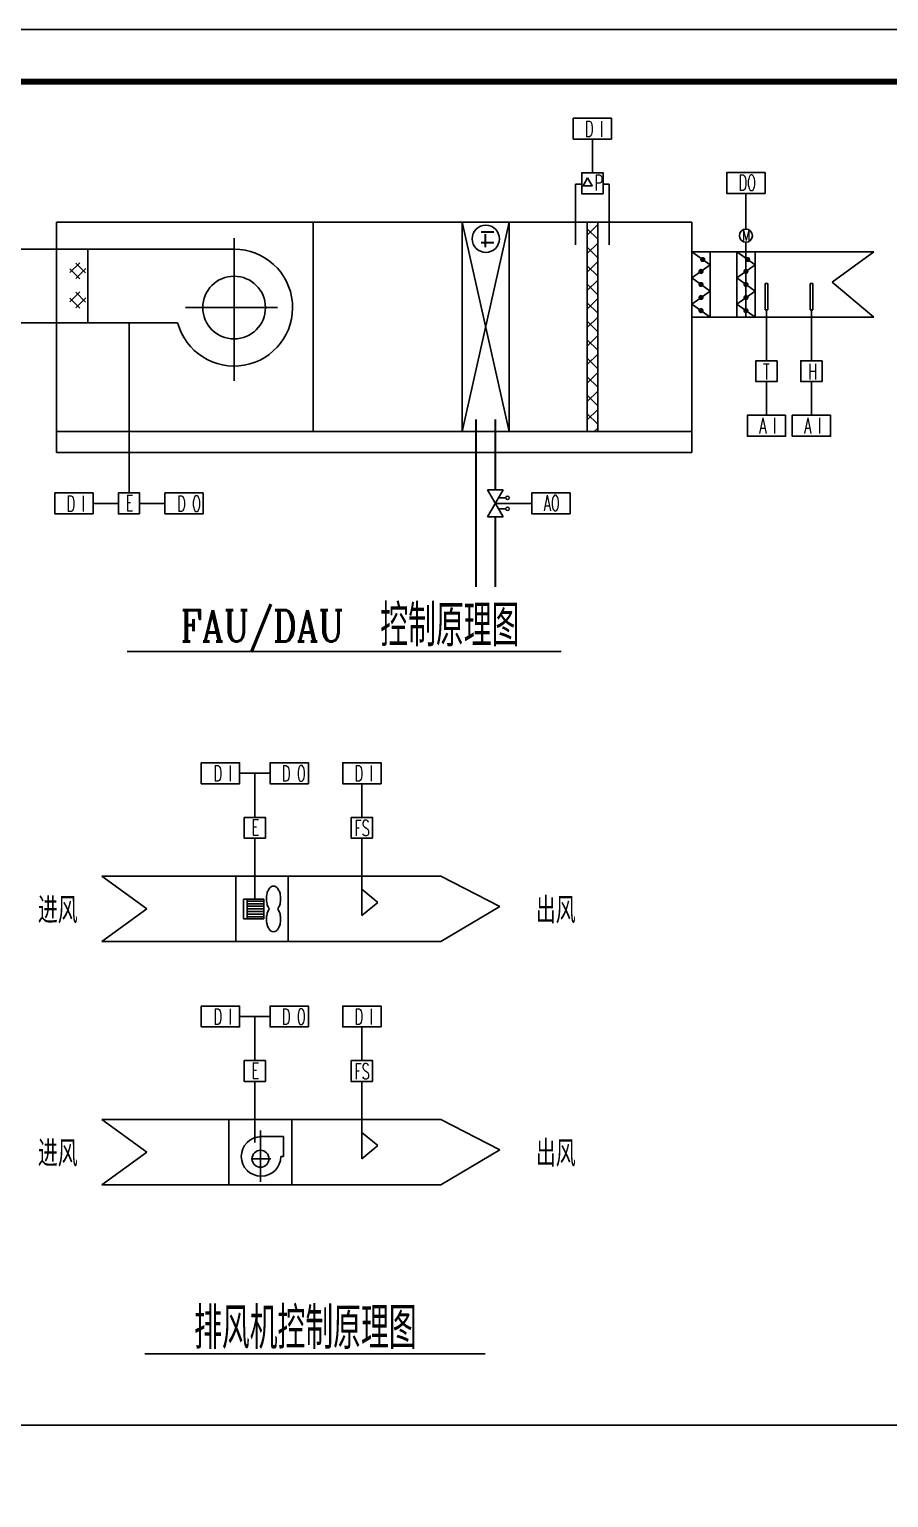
# Model space of a CAD drawing. Extents: x -345393 to -54719, y 203828 to 476815.
# Drawn here: x -205349 to -188917, y 301046 to 329124 of the extents above; entities that cross this region are included whole.
import ezdxf
from ezdxf.enums import TextEntityAlignment as Align

# ---------------------------------------------------------------- set-up
doc = ezdxf.new("R2010")
doc.units = 0
doc.header["$LTSCALE"] = 1000
doc.header["$MEASUREMENT"] = 0
doc.linetypes.add('DASHED', pattern=[0.75, 0.5, -0.25])
for name, color, linetype in [('PUB_DIM', 252, 'CONTINUOUS'), ('图框', 252, 'CONTINUOUS'), ('暖通-水-管道-水管', 6, 'CONTINUOUS'), ('暖通-风-设备', 40, 'CONTINUOUS'), ('暖通-风-说明', 3, 'CONTINUOUS'), ('暖通-风-阀门', 7, 'CONTINUOUS')]:
    doc.layers.add(name, color=color, linetype=linetype)
doc.styles.add('BT', font='romanc', dxfattribs={"bigfont": 'HZTXT.SHX'})
doc.styles.add('HZTXT', font='tj-romans1.shx', dxfattribs={"width": 0.75, "bigfont": 'tj-hztxt1.shx'})
doc.styles.add('HZXY', font='romans.shx', dxfattribs={"bigfont": 'HZTXT.SHX'})

# ---------------------------------------------------------------- blocks, each defined once
blk = doc.blocks.new('TJAD_TK_A1')
at = {"layer": '图框'}
blk.add_line((1341.38, 950.45), (500.38, 950.45), dxfattribs=at)
at = {"layer": '图框', "const_width": 1.2}
blk.add_lwpolyline([(1331.38, 940.45), (525.38, 940.45), (525.38, 366.45), (1331.38, 366.45)], close=True, dxfattribs=at)

msp = doc.modelspace()

# ---------------------------------------------------------------- hatches: boundary and pattern name
at = {"layer": '暖通-风-设备'}
h = msp.add_hatch(dxfattribs=at)
h.set_pattern_fill('ANSI37', color=3, scale=2000, style=0)
h.set_pattern_definition([(45, (-1649845.86, 562130.56), (-176.776695, 176.776695), []), (135, (-1649845.86, 562130.56), (-176.776695, -176.776695), [])])
h.paths.add_polyline_path([(-194479.92057, 325435.07017), (-194679.92057, 325435.07017), (-194679.92057, 321435.07017), (-194479.92057, 321435.07017)])

# ---------------------------------------------------------------- linework, layer by layer
at = {"layer": 'PUB_DIM'}
msp.add_line((-235290.42451, 302431.25528), (-186192.68235, 302431.25528), dxfattribs=at)
at = {"layer": '暖通-水-管道-水管'}
for p, q in [((-196809.72751, 321665.69266), (-196809.72751, 318462.7057)), ((-195177.85216, 317228.38013), (-203476.63204, 317228.38013)), ((-196635.78959, 303793.72896), (-203138.92723, 303793.72896))]:
    msp.add_line(p, q, dxfattribs=at)
at = {"layer": '暖通-水-管道-水管', "linetype": 'DASHED'}
for p, q in [((-196439.753, 321665.69266), (-196439.753, 320319.14677)), ((-196439.753, 319799.44619), (-196439.753, 318462.7057))]:
    msp.add_line(p, q, dxfattribs=at)
at = {"layer": '暖通-水-管道-水管', "const_width": 40}
msp.add_lwpolyline([(-196809.72751, 321665.69266), (-196809.72751, 318462.7057)], dxfattribs=at)
at = {"layer": '暖通-水-管道-水管', "linetype": 'DASHED', "const_width": 40}
for points in [[(-196439.753, 321665.69266), (-196439.753, 320319.14677)], [(-196439.753, 319799.44619), (-196439.753, 318462.7057)]]:
    msp.add_lwpolyline(points, dxfattribs=at)
at = {"layer": '暖通-风-设备', "color": 3}
for p, q in [((-194582.62866, 327025.37442), (-194582.62866, 326381.72174)), ((-194905.88472, 326162.69228), (-194905.88472, 325006.88025)), ((-194905.88472, 326162.69228), (-194786.02687, 326162.69228)), ((-194379.23046, 326162.69228), (-194259.3726, 326162.69228)), ((-194259.3726, 326162.69228), (-194259.3726, 325006.88025)), ((-191646.05495, 325304.15312), (-191646.05495, 325985.83485)), ((-204827.65408, 325435.07017), (-192679.92057, 325435.07017)), ((-204827.65408, 321035.07017), (-204827.65408, 325435.07017)), ((-199924.72193, 321435.07017), (-199924.72193, 325435.07017)), ((-197074.74026, 321435.07017), (-197074.74026, 325435.07017)), ((-197074.74026, 321435.07017), (-196174.74026, 325435.07017)), ((-197074.74026, 325435.07017), (-196174.74026, 321435.07017)), ((-196174.74026, 321435.07017), (-196174.74026, 325435.07017)), ((-194679.92057, 321435.07017), (-194679.92057, 325435.07017)), ((-194479.92057, 321435.07017), (-194479.92057, 325435.07017)), ((-192679.92057, 321035.07017), (-192679.92057, 325435.07017)), ((-201433.62575, 324922.14944), (-208789.28736, 324922.14944)), ((-204232.51225, 323514.01854), (-204232.51225, 324922.14944)), ((-201433.62575, 322403.97659), (-201433.62575, 325130.54833)), ((-192679.92057, 324870.35315), (-192329.41771, 324870.35315)), ((-192679.92057, 324870.35315), (-192329.41771, 324620.82938)), ((-192679.92057, 324870.35315), (-189198.84432, 324870.35315)), ((-192329.41771, 323620.82938), (-192329.41771, 324870.35315)), ((-191821.30638, 324870.35315), (-191470.80352, 324870.35315)), ((-191821.30638, 324870.35315), (-191470.80352, 324620.82938)), ((-191821.30638, 323620.82938), (-191821.30638, 324870.35315)), ((-191470.80352, 323620.82938), (-191470.80352, 324870.35315)), ((-189198.84432, 324870.35315), (-189999.42446, 324289.30401)), ((-204383.04643, 324662.71488), (-204572.18751, 324473.57381)), ((-204272.75755, 324466.3658), (-204461.89863, 324655.50687)), ((-192329.41771, 324620.82938), (-192679.92057, 324370.82938)), ((-191470.80352, 324620.82938), (-191821.30638, 324370.82938)), ((-204385.89463, 324353.22871), (-204575.03571, 324542.36979)), ((-204269.90935, 324549.5778), (-204459.05043, 324360.43672)), ((-192679.92057, 324370.82938), (-192329.41771, 324120.82938)), ((-191821.30638, 324370.82938), (-191470.80352, 324120.82938)), ((-204383.04643, 324104.62026), (-204572.18751, 323915.47918)), ((-204272.75755, 323908.27117), (-204461.89863, 324097.41225)), ((-192329.41771, 324120.82938), (-192679.92057, 323870.82938)), ((-191470.80352, 324120.82938), (-191821.30638, 323870.82938)), ((-191277.78427, 324266.55618), (-191277.78427, 323760.14264)), ((-191277.78427, 324266.55618), (-191227.78427, 324266.55618)), ((-191227.78427, 324266.55618), (-191227.78427, 323760.14264)), ((-190419.13194, 324266.55618), (-190419.13194, 323760.14264)), ((-190419.13194, 324266.55618), (-190369.13194, 324266.55618)), ((-190369.13194, 324266.55618), (-190369.13194, 323760.14264)), ((-189198.84432, 323620.82938), (-189999.42446, 324289.30401)), ((-204385.89463, 323795.13409), (-204575.03571, 323984.27517)), ((-204269.90935, 323991.48318), (-204459.05043, 323802.3421)), ((-202363.04155, 323803.97659), (-200603.35443, 323803.97659)), ((-192679.92057, 323870.82938), (-192329.41771, 323620.82938)), ((-191821.30638, 323870.82938), (-191470.80352, 323620.82938)), ((-191277.78427, 323760.14264), (-191227.78427, 323760.14264)), ((-191252.78427, 323760.14264), (-191252.78427, 322787.61491)), ((-190419.13194, 323760.14264), (-190369.13194, 323760.14264)), ((-190394.13194, 323760.14264), (-190394.13194, 322787.61491)), ((-202513.54928, 323514.01854), (-208789.28736, 323514.01854)), ((-203443.58437, 320259.13158), (-203443.58437, 323514.01854)), ((-192679.92057, 323620.82938), (-189198.84432, 323620.82938)), ((-191252.78427, 321744.03528), (-191252.78427, 322387.68795)), ((-190394.13194, 321744.03528), (-190394.13194, 322387.68795)), ((-204827.65408, 321435.07017), (-192679.92057, 321435.07017)), ((-204827.65408, 321035.07017), (-192679.92057, 321035.07017)), ((-196589.52266, 320319.14677), (-196289.98335, 319801.73912)), ((-196589.52266, 319801.73912), (-196289.98335, 320319.14677)), ((-196289.98335, 320319.14677), (-196589.52266, 320319.14677)), ((-196239.69525, 320165.49628), (-196378.93519, 320165.49628)), ((-204129.14505, 320059.1681), (-203646.98258, 320059.1681)), ((-202758.0237, 320059.1681), (-203240.18617, 320059.1681)), ((-196439.753, 320060.44295), (-195740.80653, 320060.44295)), ((-196239.69525, 319955.38961), (-196378.93519, 319955.38961)), ((-196289.98335, 319801.73912), (-196589.52266, 319801.73912)), ((-200745.55436, 314899.00539), (-201329.69498, 314899.00539)), ((-201037.62467, 314899.00539), (-201037.62467, 314055.38923)), ((-198989.06171, 314699.0419), (-198989.06171, 314055.38923)), ((-201037.62467, 312490.95309), (-201037.62467, 313655.46227)), ((-198989.06171, 312682.93454), (-198989.06171, 313655.46227)), ((-203105.22606, 312304.29676), (-203965.92929, 312929.05864)), ((-198141.81226, 312929.05864), (-203965.92929, 312929.05864)), ((-201399.49343, 311679.53488), (-201399.49343, 312929.05864)), ((-200399.49343, 311679.53488), (-200399.49343, 312929.05864)), ((-198141.81226, 312929.05864), (-197481.50772, 312929.05864)), ((-197481.50772, 312929.05864), (-196354.21708, 312348.0095)), ((-198989.06171, 312682.93454), (-198683.33774, 312429.72777)), ((-198989.06171, 312176.521), (-198989.06171, 312682.93454)), ((-203965.92929, 311679.53488), (-203105.22606, 312304.29676)), ((-201252.36497, 312117.95865), (-201252.36497, 312490.95309)), ((-201180.93926, 312117.95865), (-201180.93926, 312490.95309)), ((-201180.93926, 312454.45587), (-200867.90769, 312454.45587)), ((-201180.93926, 312404.45587), (-200867.90769, 312404.45587)), ((-201180.93926, 312354.45587), (-200867.90769, 312354.45587)), ((-201180.93926, 312304.45587), (-200867.90769, 312304.45587)), ((-201180.93926, 312254.45587), (-200867.90769, 312254.45587)), ((-200867.90769, 312490.95309), (-200867.90769, 312117.95865)), ((-198683.33774, 312429.72777), (-198989.06171, 312176.521)), ((-197481.50772, 311679.53488), (-196354.21708, 312348.0095)), ((-200867.90769, 312117.95865), (-201252.36497, 312117.95865)), ((-201180.93926, 312204.45587), (-200867.90769, 312204.45587)), ((-201180.93926, 312154.45587), (-200867.90769, 312154.45587)), ((-197481.50772, 311679.53488), (-203965.92929, 311679.53488)), ((-200745.55436, 310247.22793), (-201329.69498, 310247.22793)), ((-201037.62467, 310247.22793), (-201037.62467, 309403.61177)), ((-198989.06171, 310047.26445), (-198989.06171, 309403.61177)), ((-201037.62467, 307839.17563), (-201037.62467, 309003.68481)), ((-198989.06171, 308031.15708), (-198989.06171, 309003.68481)), ((-203105.22606, 307652.5193), (-203965.92929, 308277.28119)), ((-198141.81226, 308277.28119), (-203965.92929, 308277.28119)), ((-201532.98894, 308277.28119), (-201532.98894, 307027.12099)), ((-200928.78099, 307082.3646), (-200928.78099, 308068.78305)), ((-200332.37454, 308277.28119), (-200332.37454, 307027.12099)), ((-198989.06171, 308031.15708), (-198683.33774, 307777.95031)), ((-198989.06171, 307524.74355), (-198989.06171, 308031.15708)), ((-198141.81226, 308277.28119), (-197481.50772, 308277.28119)), ((-197481.50772, 308277.28119), (-196354.21708, 307696.23205)), ((-200918.63974, 307949.48645), (-200486.41856, 307949.48645)), ((-200486.41856, 307571.29291), (-200486.41856, 307949.48645)), ((-198683.33774, 307777.95031), (-198989.06171, 307524.74355)), ((-203965.92929, 307027.75742), (-203105.22606, 307652.5193)), ((-201107.61122, 307527.69521), (-200729.76785, 307527.69521)), ((-200486.41856, 307571.29291), (-200540.44621, 307571.29291)), ((-197481.50772, 307027.75742), (-196354.21708, 307696.23205)), ((-197481.50772, 307027.75742), (-203965.92929, 307027.75742))]:
    msp.add_line(p, q, dxfattribs=at)
for points in [[(-194216.94404, 327025.37442), (-194948.31328, 327025.37442), (-194948.31328, 327425.30138), (-194216.94404, 327425.30138)], [(-194379.23046, 325981.79478), (-194786.02687, 325981.79478), (-194786.02687, 326381.72174), (-194379.23046, 326381.72174)], [(-191280.37033, 326385.76181), (-192011.73957, 326385.76181), (-192011.73957, 325985.83485), (-191280.37033, 325985.83485)], [(-191049.38606, 322787.61491), (-191456.18247, 322787.61491), (-191456.18247, 322387.68795), (-191049.38606, 322387.68795)], [(-190190.73373, 322787.61491), (-190597.53014, 322787.61491), (-190597.53014, 322387.68795), (-190190.73373, 322387.68795)], [(-190887.09965, 321744.03528), (-191618.46888, 321744.03528), (-191618.46888, 321344.10831), (-190887.09965, 321344.10831)], [(-190028.44732, 321744.03528), (-190759.81655, 321744.03528), (-190759.81655, 321344.10831), (-190028.44732, 321344.10831)], [(-204129.14505, 319859.20462), (-204860.51428, 319859.20462), (-204860.51428, 320259.13158), (-204129.14505, 320259.13158)], [(-203240.18617, 319859.20462), (-203646.98258, 319859.20462), (-203646.98258, 320259.13158), (-203240.18617, 320259.13158)], [(-202758.0237, 319859.20462), (-202026.65446, 319859.20462), (-202026.65446, 320259.13158), (-202758.0237, 320259.13158)], [(-195009.43729, 320260.40643), (-195740.80653, 320260.40643), (-195740.80653, 319860.47946), (-195009.43729, 319860.47946)], [(-202061.06421, 314699.0419), (-201329.69498, 314699.0419), (-201329.69498, 315098.96887), (-202061.06421, 315098.96887)], [(-200014.18513, 314699.0419), (-200745.55436, 314699.0419), (-200745.55436, 315098.96887), (-200014.18513, 315098.96887)], [(-198623.37709, 314699.0419), (-199354.74633, 314699.0419), (-199354.74633, 315098.96887), (-198623.37709, 315098.96887)], [(-200834.22647, 313655.46227), (-201241.02287, 313655.46227), (-201241.02287, 314055.38923), (-200834.22647, 314055.38923)], [(-198785.6635, 313655.46227), (-199192.45991, 313655.46227), (-199192.45991, 314055.38923), (-198785.6635, 314055.38923)], [(-202061.06421, 310047.26445), (-201329.69498, 310047.26445), (-201329.69498, 310447.19141), (-202061.06421, 310447.19141)], [(-200014.18513, 310047.26445), (-200745.55436, 310047.26445), (-200745.55436, 310447.19141), (-200014.18513, 310447.19141)], [(-198623.37709, 310047.26445), (-199354.74633, 310047.26445), (-199354.74633, 310447.19141), (-198623.37709, 310447.19141)], [(-200834.22647, 309003.68481), (-201241.02287, 309003.68481), (-201241.02287, 309403.61177), (-200834.22647, 309403.61177)], [(-198785.6635, 309003.68481), (-199192.45991, 309003.68481), (-199192.45991, 309403.61177), (-198785.6635, 309403.61177)]]:
    msp.add_lwpolyline(points, close=True, dxfattribs=at)
at = {"layer": '暖通-风-设备', "color": 3, "const_width": 49.5}
for points in [[(-192497.77088, 324722.70484, 1), (-192447.27088, 324722.70484, 1)], [(-191639.15669, 324722.70484, 1), (-191588.65669, 324722.70484, 1)], [(-192529.91914, 324495.82938, 1), (-192479.41914, 324495.82938, 1)], [(-191671.30495, 324495.82938, 1), (-191620.80495, 324495.82938, 1)], [(-192529.91914, 324245.82938, 1), (-192479.41914, 324245.82938, 1)], [(-192529.91914, 323995.82938, 1), (-192479.41914, 323995.82938, 1)], [(-191671.30495, 324245.82938, 1), (-191620.80495, 324245.82938, 1)], [(-191671.30495, 323995.82938, 1), (-191620.80495, 323995.82938, 1)], [(-192529.91914, 323745.82938, 1), (-192479.41914, 323745.82938, 1)], [(-191671.30495, 323745.82938, 1), (-191620.80495, 323745.82938, 1)]]:
    msp.add_lwpolyline(points, format="xyb", close=True, dxfattribs=at)
at = {"layer": '暖通-风-设备', "color": 3}
for points in [[(-200601.54521, 312303.81944, 0.0430002665), (-200584.65085, 312328.77135, 0.0706042915), (-200556.18234, 312402.55185, 0.0568807152), (-200545.07062, 312499.91143, 0.0568807152), (-200556.18234, 312597.271, 0.0706042915), (-200584.65085, 312671.0515, 0.1062212971), (-200633.324, 312726.44881, 0.1609360233), (-200680.20599, 312741.94004, 0.1609360233), (-200727.08799, 312726.44881, 0.1062212971), (-200775.76113, 312671.0515, 0.0706042915), (-200804.22965, 312597.271, 0.0568807152), (-200815.34137, 312499.91143)], [(-200815.34137, 312499.91143, 0.0568807152), (-200804.22965, 312402.55185, 0.0706042915), (-200775.76113, 312328.77135, 0.0430002665), (-200758.86678, 312303.81944)], [(-200815.34137, 312107.70562, 0.0568807152), (-200804.22965, 312010.34605, 0.0706042915), (-200775.76113, 311936.56555, 0.1062212971), (-200727.08799, 311881.16824, 0.1609360233), (-200680.20599, 311865.67701, 0.1609360233), (-200633.324, 311881.16824, 0.1062212971), (-200584.65085, 311936.56555, 0.0706042915), (-200556.18234, 312010.34605, 0.0568807152), (-200545.07062, 312107.70562, 0.0568807152), (-200556.18234, 312205.0652, 0.0706042915), (-200584.65085, 312278.8457, 0.0430403652), (-200601.5629, 312303.81944)], [(-200758.84908, 312303.81944, 0.0430403652), (-200775.76113, 312278.8457, 0.0706042915), (-200804.22965, 312205.0652, 0.0568807152), (-200815.34137, 312107.70562)]]:
    msp.add_lwpolyline(points, format="xyb", dxfattribs=at)
msp.add_lwpolyline([(-201252.36497, 312490.95309), (-200867.90769, 312490.95309)], dxfattribs=at)
for centre, radius in [((-196620.98403, 325120.39578), 260), ((-191646.05495, 325179.068), 125.08512), ((-201433.62575, 323803.97659), 600), ((-200928.78099, 307527.37699), 162.08294)]:
    msp.add_circle(centre, radius, dxfattribs=at)
for centre, radius, start, end in [((-201433.62575, 323803.97659), 1118.17285, 195.029371105, 90), ((-200918.63974, 307571.29291), 378.19354, 90, 0)]:
    msp.add_arc(centre, radius, start, end, dxfattribs=at)
at = {"layer": '暖通-风-设备', "color": 3, "extrusion": (0, 0, -1)}
msp.add_ellipse((-196206.23873, 320165.49628), major_axis=(23.65733, 23.65733), ratio=1, start_param=5.4977871438, end_param=11.780972451, dxfattribs=at)
at = {"layer": '暖通-风-设备', "color": 3}
msp.add_ellipse((-196206.23873, 319955.38961), major_axis=(23.65733, -23.65733), ratio=1, start_param=5.4977871438, end_param=11.780972451, dxfattribs=at)
at = {"layer": '暖通-风-说明'}
msp.add_lwpolyline([(-194672.80284, 326282.04917), (-194759.15786, 326132.47788), (-194586.44782, 326132.47788)], close=True, dxfattribs=at)
at = {"layer": '暖通-风-阀门'}
msp.add_line((-191646.05495, 325053.98288), (-191646.05495, 323620.82938), dxfattribs=at)

# ---------------------------------------------------------------- block references
at = {"layer": '图框', "xscale": 100, "yscale": 100, "zscale": 100}
msp.add_blockref('TJAD_TK_A1', (-311330.59827, 234079.50806), dxfattribs=at)

# ---------------------------------------------------------------- texts
at = {"layer": '暖通-风-设备', "color": 3, "style": 'HZTXT', "width": 0.8}
for p in [(-196765.61708, 325081.3321), (-196765.61708, 324875.83018)]:
    msp.add_text('-', height=400, dxfattribs=at).set_placement(p)
msp.add_text('-', height=400, rotation=90, dxfattribs=at).set_placement((-196455.9935, 324907.4196))
at = {"layer": '暖通-风-说明'}
for s, height, style, width, p in [('D I', 300.1536, 'HZXY', 0.6, (-194722.76775, 327070.98534)), ('P', 300.1536, 'HZXY', 0.6, (-194538.52272, 326040.47817)), ('DO', 300.1536, 'HZXY', 0.6, (-191786.19403, 326039.99729)), ('T', 300.1536, 'HZXY', 0.6, (-191314.97106, 322428.77792)), ('H', 300.1536, 'HZXY', 0.6, (-190456.31873, 322428.77792)), ('A I', 300.1536, 'HZXY', 0.6, (-191392.92335, 321398.27075)), ('A I', 300.1536, 'HZXY', 0.6, (-190534.27102, 321398.27075)), ('D I', 300.1536, 'HZXY', 0.6, (-204634.96875, 319904.81554)), ('E', 300.1536, 'HZXY', 0.6, (-203505.77117, 319917.888)), ('D O', 300.1536, 'HZXY', 0.6, (-202523.04726, 319904.81554)), ('AO', 300.1536, 'HZXY', 0.6, (-195515.261, 319914.64191)), ('FAU/DAU', 600, 'BT', 0.8, (-202458.46861, 317418.10361)), ('    控制原理图', 800, 'HZTXT', 0.7, (-200307.6855, 317322.87385)), ('D I', 300.1536, 'HZXY', 0.6, (-201826.08777, 314744.65283)), ('D O', 300.1536, 'HZXY', 0.6, (-200520.00883, 314744.65283)), ('D I', 300.1536, 'HZXY', 0.6, (-199129.20079, 314744.65283)), ('E', 300.1536, 'HZXY', 0.6, (-201099.81146, 313714.14566)), ('FS', 300.1536, 'HZXY', 0.6, (-199133.14042, 313700.50868)), ('进风', 500, 'HZTXT', 0.8, (-205186.82437, 312027.24721)), ('出风', 500, 'HZTXT', 0.8, (-195662.97991, 312027.24721)), ('D I', 300.1536, 'HZXY', 0.6, (-201826.08777, 310092.87537)), ('D O', 300.1536, 'HZXY', 0.6, (-200520.00883, 310092.87537)), ('D I', 300.1536, 'HZXY', 0.6, (-199129.20079, 310092.87537)), ('E', 300.1536, 'HZXY', 0.6, (-201099.81146, 309062.3682)), ('FS', 300.1536, 'HZXY', 0.6, (-199133.14042, 309048.73122)), ('进风', 500, 'HZTXT', 0.8, (-205186.82437, 307375.46976)), ('出风', 500, 'HZTXT', 0.8, (-195662.97991, 307375.46976)), ('排风机控制原理图', 800, 'HZTXT', 0.7, (-202199.0512, 303888.22268))]:
    msp.add_text(s, height=height, dxfattribs=dict(at, style=style, width=width)).set_placement(p)
at = {"layer": '暖通-风-说明', "style": 'HZXY', "width": 0.7}
msp.add_text('M', height=200, dxfattribs=at).set_placement((-191641.79007, 325188.4181), align=Align.MIDDLE)

doc.saveas('drawing.dxf')
